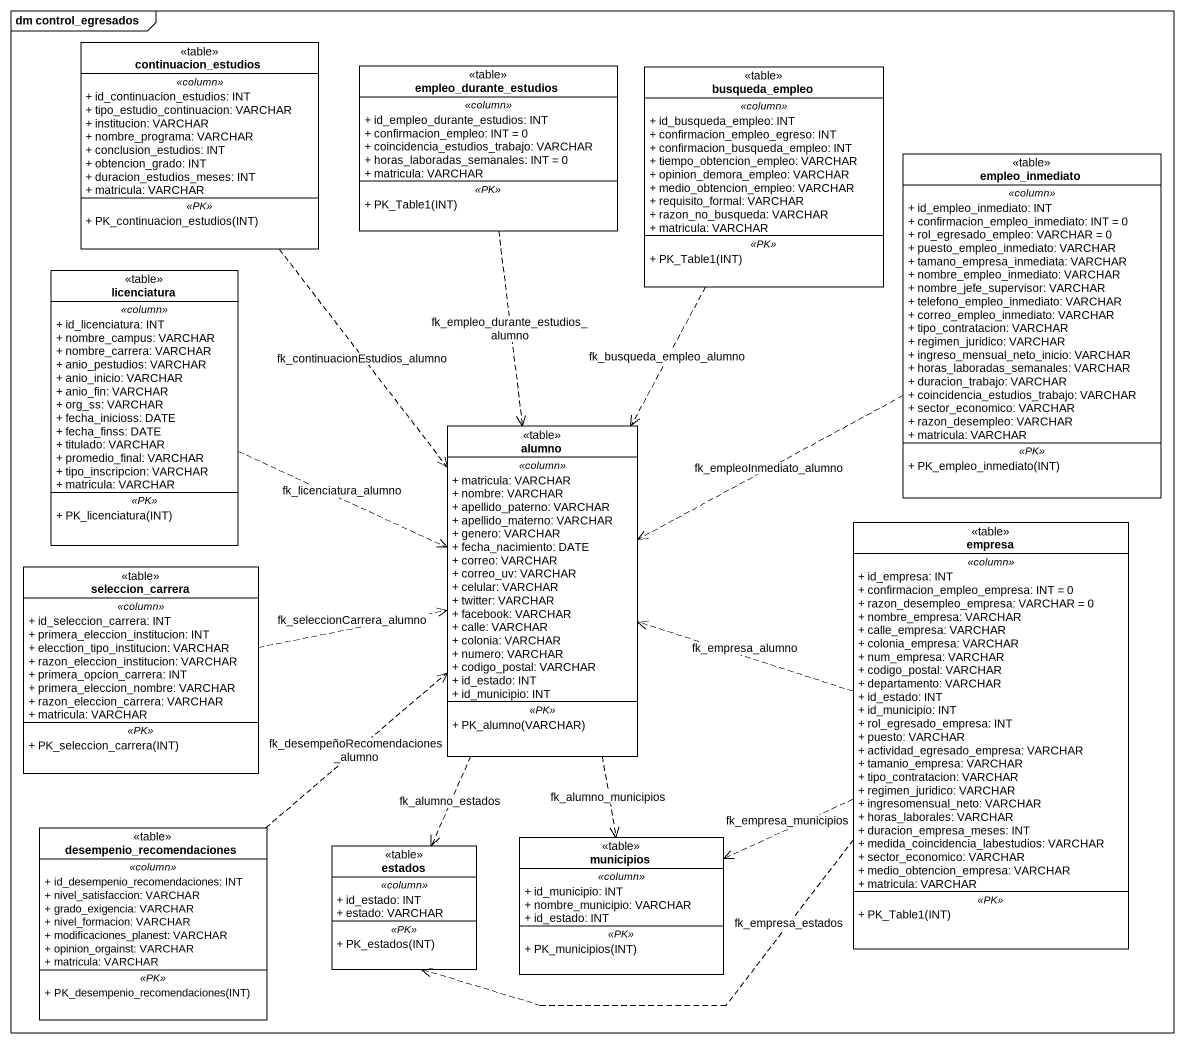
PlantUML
@startuml
mainframe dm control_egresados
hide circle
hide empty members
skinparam classAttributeIconSize 0
class continuacion_estudios <<table>> {
  .. <<column>> ..
  + id_continuacion_estudios: INT
  + tipo_estudio_continuacion: VARCHAR
  + institucion: VARCHAR
  + nombre_programa: VARCHAR
  + conclusion_estudios: INT
  + obtencion_grado: INT
  + duracion_estudios_meses: INT
  + matricula: VARCHAR
  .. <<PK>> ..
  + PK_continuacion_estudios(INT)
}
class empleo_durante_estudios <<table>> {
  .. <<column>> ..
  + id_empleo_durante_estudios: INT
  + confirmacion_empleo: INT = 0
  + coincidencia_estudios_trabajo: VARCHAR
  + horas_laboradas_semanales: INT = 0
  + matricula: VARCHAR
  .. <<PK>> ..
  + PK_Table1(INT)
}
class busqueda_empleo <<table>> {
  .. <<column>> ..
  + id_busqueda_empleo: INT
  + confirmacion_empleo_egreso: INT
  + confirmacion_busqueda_empleo: INT
  + tiempo_obtencion_empleo: VARCHAR
  + opinion_demora_empleo: VARCHAR
  + medio_obtencion_empleo: VARCHAR
  + requisito_formal: VARCHAR
  + razon_no_busqueda: VARCHAR
  + matricula: VARCHAR
  .. <<PK>> ..
  + PK_Table1(INT)
}
class empleo_inmediato <<table>> {
  .. <<column>> ..
  + id_empleo_inmediato: INT
  + confirmacion_empleo_inmediato: INT = 0
  + rol_egresado_empleo: VARCHAR = 0
  + puesto_empleo_inmediato: VARCHAR
  + tamano_empresa_inmediata: VARCHAR
  + nombre_empleo_inmediato: VARCHAR
  + nombre_jefe_supervisor: VARCHAR
  + telefono_empleo_inmediato: VARCHAR
  + correo_empleo_inmediato: VARCHAR
  + tipo_contratacion: VARCHAR
  + regimen_juridico: VARCHAR
  + ingreso_mensual_neto_inicio: VARCHAR
  + horas_laboradas_semanales: VARCHAR
  + duracion_trabajo: VARCHAR
  + coincidencia_estudios_trabajo: VARCHAR
  + sector_economico: VARCHAR
  + razon_desempleo: VARCHAR
  + matricula: VARCHAR
  .. <<PK>> ..
  + PK_empleo_inmediato(INT)
}
class licenciatura <<table>> {
  .. <<column>> ..
  + id_licenciatura: INT
  + nombre_campus: VARCHAR
  + nombre_carrera: VARCHAR
  + anio_pestudios: VARCHAR
  + anio_inicio: VARCHAR
  + anio_fin: VARCHAR
  + org_ss: VARCHAR
  + fecha_inicioss: DATE
  + fecha_finss: DATE
  + titulado: VARCHAR
  + promedio_final: VARCHAR
  + tipo_inscripcion: VARCHAR
  + matricula: VARCHAR
  .. <<PK>> ..
  + PK_licenciatura(INT)
}
class alumno <<table>> {
  .. <<column>> ..
  + matricula: VARCHAR
  + nombre: VARCHAR
  + apellido_paterno: VARCHAR
  + apellido_materno: VARCHAR
  + genero: VARCHAR
  + fecha_nacimiento: DATE
  + correo: VARCHAR
  + correo_uv: VARCHAR
  + celular: VARCHAR
  + twitter: VARCHAR
  + facebook: VARCHAR
  + calle: VARCHAR
  + colonia: VARCHAR
  + numero: VARCHAR
  + codigo_postal: VARCHAR
  + id_estado: INT
  + id_municipio: INT
  .. <<PK>> ..
  + PK_alumno(VARCHAR)
}
class empresa <<table>> {
  .. <<column>> ..
  + id_empresa: INT
  + confirmacion_empleo_empresa: INT = 0
  + razon_desempleo_empresa: VARCHAR = 0
  + nombre_empresa: VARCHAR
  + calle_empresa: VARCHAR
  + colonia_empresa: VARCHAR
  + num_empresa: VARCHAR
  + codigo_postal: VARCHAR
  + departamento: VARCHAR
  + id_estado: INT
  + id_municipio: INT
  + rol_egresado_empresa: INT
  + puesto: VARCHAR
  + actividad_egresado_empresa: VARCHAR
  + tamanio_empresa: VARCHAR
  + tipo_contratacion: VARCHAR
  + regimen_juridico: VARCHAR
  + ingresomensual_neto: VARCHAR
  + horas_laborales: VARCHAR
  + duracion_empresa_meses: INT
  + medida_coincidencia_labestudios: VARCHAR
  + sector_economico: VARCHAR
  + medio_obtencion_empresa: VARCHAR
  + matricula: VARCHAR
  .. <<PK>> ..
  + PK_Table1(INT)
}
class seleccion_carrera <<table>> {
  .. <<column>> ..
  + id_seleccion_carrera: INT
  + primera_eleccion_institucion: INT
  + elecction_tipo_institucion: VARCHAR
  + razon_eleccion_institucion: VARCHAR
  + primera_opcion_carrera: INT
  + primera_eleccion_nombre: VARCHAR
  + razon_eleccion_carrera: VARCHAR
  + matricula: VARCHAR
  .. <<PK>> ..
  + PK_seleccion_carrera(INT)
}
class desempenio_recomendaciones <<table>> {
  .. <<column>> ..
  + id_desempenio_recomendaciones: INT
  + nivel_satisfaccion: VARCHAR
  + grado_exigencia: VARCHAR
  + nivel_formacion: VARCHAR
  + modificaciones_planest: VARCHAR
  + opinion_orgainst: VARCHAR
  + matricula: VARCHAR
  .. <<PK>> ..
  + PK_desempenio_recomendaciones(INT)
}
class estados <<table>> {
  .. <<column>> ..
  + id_estado: INT
  + estado: VARCHAR
  .. <<PK>> ..
  + PK_estados(INT)
}
class municipios <<table>> {
  .. <<column>> ..
  + id_municipio: INT
  + nombre_municipio: VARCHAR
  + id_estado: INT
  .. <<PK>> ..
  + PK_municipios(INT)
}
continuacion_estudios ..> alumno : fk_continuacionEstudios_alumno
empleo_durante_estudios ..> alumno : fk_empleo_durante_estudios_alumno
busqueda_empleo ..> alumno : fk_busqueda_empleo_alumno
empleo_inmediato .left.> alumno : fk_empleoInmediato_alumno
licenciatura .right.> alumno : fk_licenciatura_alumno
alumno ..> estados : fk_alumno_estados
alumno ..> municipios : fk_alumno_municipios
empresa .left.> alumno : fk_empresa_alumno
empresa .left.> estados : fk_empresa_estados
empresa .left.> municipios : fk_empresa_municipios
seleccion_carrera .right.> alumno : fk_seleccionCarrera_alumno
desempenio_recomendaciones .up.> alumno : fk_desempeñoRecomendaciones_alumno
@enduml
